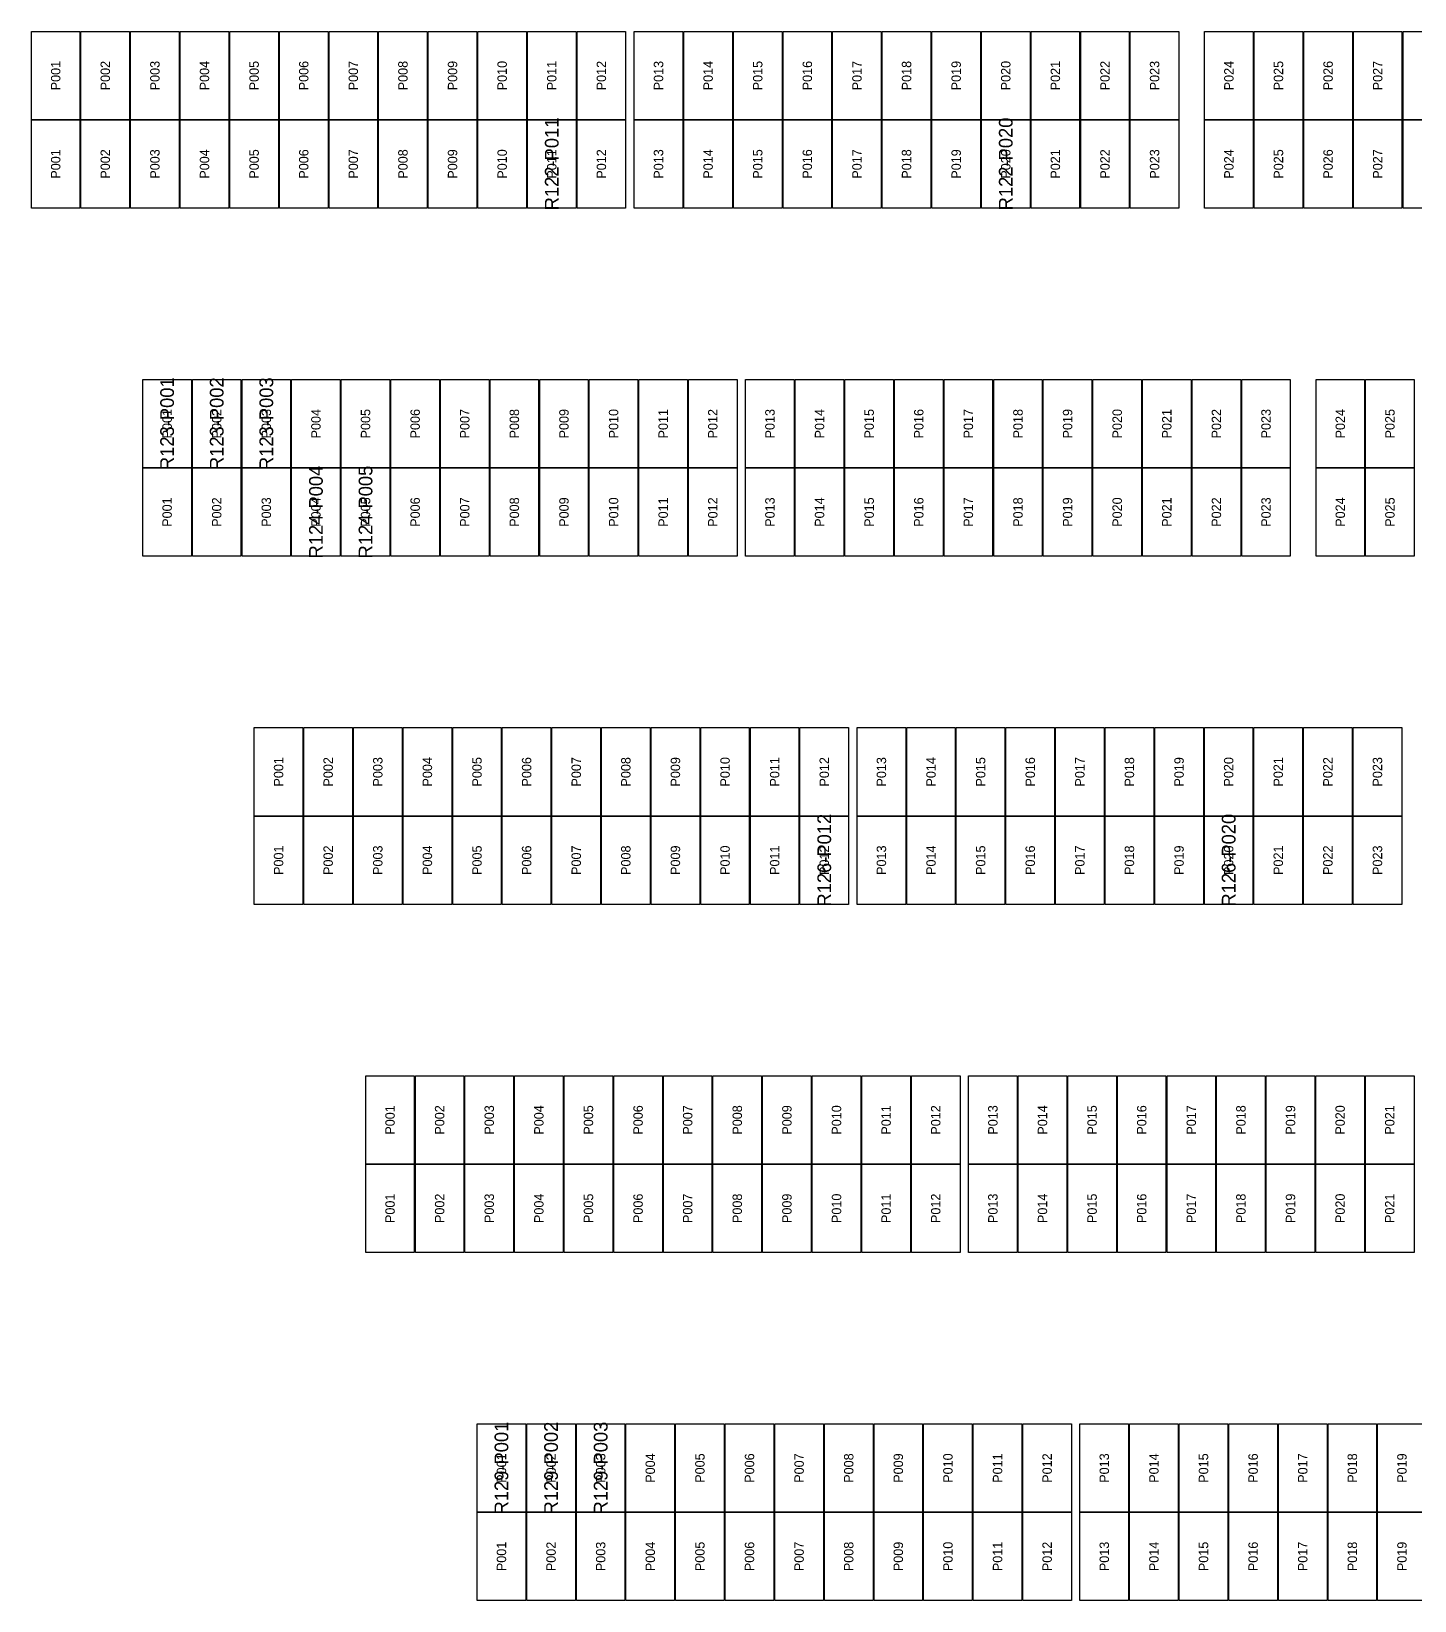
# Model space of a CAD drawing. Extents: x 296295 to 296770, y 651564 to 652121.
# Drawn here: x 296556.06 to 296588.35, y 651596.62 to 651633.25 of the extents above; entities that cross this region are included whole.
import ezdxf
from ezdxf.enums import TextEntityAlignment as Align

# ---------------------------------------------------------------- set-up
doc = ezdxf.new("R2010")
doc.units = 0

msp = doc.modelspace()

# ---------------------------------------------------------------- linework, layer by layer
at = {"layer": 'DEFECTIVE_PANELS'}
for points in [[(296567.643, 651631.188), (296568.777, 651631.188), (296568.777, 651629.125), (296567.643, 651629.125)], [(296578.241, 651631.188), (296579.375, 651631.188), (296579.375, 651629.125), (296578.241, 651629.125)], [(296558.664, 651625.125), (296559.798, 651625.125), (296559.798, 651623.062), (296558.664, 651623.062)], [(296559.822, 651625.125), (296560.956, 651625.125), (296560.956, 651623.062), (296559.822, 651623.062)], [(296560.98, 651625.125), (296562.114, 651625.125), (296562.114, 651623.062), (296560.98, 651623.062)], [(296562.138, 651623.062), (296563.272, 651623.062), (296563.272, 651620.999), (296562.138, 651620.999)], [(296563.296, 651623.062), (296564.43, 651623.062), (296564.43, 651620.999), (296563.296, 651620.999)], [(296574.004, 651614.936), (296575.138, 651614.936), (296575.138, 651612.873), (296574.004, 651612.873)], [(296583.444, 651614.936), (296584.578, 651614.936), (296584.578, 651612.873), (296583.444, 651612.873)], [(296566.469, 651600.747), (296567.603, 651600.747), (296567.603, 651598.684), (296566.469, 651598.684)], [(296567.627, 651600.747), (296568.761, 651600.747), (296568.761, 651598.684), (296567.627, 651598.684)], [(296568.785, 651600.747), (296569.919, 651600.747), (296569.919, 651598.684), (296568.785, 651598.684)]]:
    msp.add_lwpolyline(points, close=True, dxfattribs=at)
at = {"layer": 'PANELS_MASTER'}
for points in [[(296556.063, 651633.251), (296557.197, 651633.251), (296557.197, 651631.188), (296556.063, 651631.188)], [(296557.221, 651633.251), (296558.355, 651633.251), (296558.355, 651631.188), (296557.221, 651631.188)], [(296558.379, 651633.251), (296559.513, 651633.251), (296559.513, 651631.188), (296558.379, 651631.188)], [(296559.537, 651633.251), (296560.671, 651633.251), (296560.671, 651631.188), (296559.537, 651631.188)], [(296560.695, 651633.251), (296561.829, 651633.251), (296561.829, 651631.188), (296560.695, 651631.188)], [(296561.853, 651633.251), (296562.987, 651633.251), (296562.987, 651631.188), (296561.853, 651631.188)], [(296563.011, 651633.251), (296564.145, 651633.251), (296564.145, 651631.188), (296563.011, 651631.188)], [(296564.169, 651633.251), (296565.303, 651633.251), (296565.303, 651631.188), (296564.169, 651631.188)], [(296565.327, 651633.251), (296566.461, 651633.251), (296566.461, 651631.188), (296565.327, 651631.188)], [(296566.485, 651633.251), (296567.619, 651633.251), (296567.619, 651631.188), (296566.485, 651631.188)], [(296567.643, 651633.251), (296568.777, 651633.251), (296568.777, 651631.188), (296567.643, 651631.188)], [(296568.801, 651633.251), (296569.935, 651633.251), (296569.935, 651631.188), (296568.801, 651631.188)], [(296570.135, 651633.251), (296571.269, 651633.251), (296571.269, 651631.188), (296570.135, 651631.188)], [(296571.293, 651633.251), (296572.427, 651633.251), (296572.427, 651631.188), (296571.293, 651631.188)], [(296572.451, 651633.251), (296573.585, 651633.251), (296573.585, 651631.188), (296572.451, 651631.188)], [(296573.609, 651633.251), (296574.743, 651633.251), (296574.743, 651631.188), (296573.609, 651631.188)], [(296574.767, 651633.251), (296575.901, 651633.251), (296575.901, 651631.188), (296574.767, 651631.188)], [(296575.925, 651633.251), (296577.059, 651633.251), (296577.059, 651631.188), (296575.925, 651631.188)], [(296577.083, 651633.251), (296578.217, 651633.251), (296578.217, 651631.188), (296577.083, 651631.188)], [(296578.241, 651633.251), (296579.375, 651633.251), (296579.375, 651631.188), (296578.241, 651631.188)], [(296579.399, 651633.251), (296580.533, 651633.251), (296580.533, 651631.188), (296579.399, 651631.188)], [(296580.557, 651633.251), (296581.691, 651633.251), (296581.691, 651631.188), (296580.557, 651631.188)], [(296581.715, 651633.251), (296582.849, 651633.251), (296582.849, 651631.188), (296581.715, 651631.188)], [(296583.449, 651633.251), (296584.583, 651633.251), (296584.583, 651631.188), (296583.449, 651631.188)], [(296584.607, 651633.251), (296585.741, 651633.251), (296585.741, 651631.188), (296584.607, 651631.188)], [(296585.765, 651633.251), (296586.899, 651633.251), (296586.899, 651631.188), (296585.765, 651631.188)], [(296586.923, 651633.251), (296588.057, 651633.251), (296588.057, 651631.188), (296586.923, 651631.188)], [(296588.081, 651633.251), (296589.215, 651633.251), (296589.215, 651631.188), (296588.081, 651631.188)], [(296556.063, 651631.188), (296557.197, 651631.188), (296557.197, 651629.125), (296556.063, 651629.125)], [(296557.221, 651631.188), (296558.355, 651631.188), (296558.355, 651629.125), (296557.221, 651629.125)], [(296558.379, 651631.188), (296559.513, 651631.188), (296559.513, 651629.125), (296558.379, 651629.125)], [(296559.537, 651631.188), (296560.671, 651631.188), (296560.671, 651629.125), (296559.537, 651629.125)], [(296560.695, 651631.188), (296561.829, 651631.188), (296561.829, 651629.125), (296560.695, 651629.125)], [(296561.853, 651631.188), (296562.987, 651631.188), (296562.987, 651629.125), (296561.853, 651629.125)], [(296563.011, 651631.188), (296564.145, 651631.188), (296564.145, 651629.125), (296563.011, 651629.125)], [(296564.169, 651631.188), (296565.303, 651631.188), (296565.303, 651629.125), (296564.169, 651629.125)], [(296565.327, 651631.188), (296566.461, 651631.188), (296566.461, 651629.125), (296565.327, 651629.125)], [(296566.485, 651631.188), (296567.619, 651631.188), (296567.619, 651629.125), (296566.485, 651629.125)], [(296568.801, 651631.188), (296569.935, 651631.188), (296569.935, 651629.125), (296568.801, 651629.125)], [(296570.135, 651631.188), (296571.269, 651631.188), (296571.269, 651629.125), (296570.135, 651629.125)], [(296571.293, 651631.188), (296572.427, 651631.188), (296572.427, 651629.125), (296571.293, 651629.125)], [(296572.451, 651631.188), (296573.585, 651631.188), (296573.585, 651629.125), (296572.451, 651629.125)], [(296573.609, 651631.188), (296574.743, 651631.188), (296574.743, 651629.125), (296573.609, 651629.125)], [(296574.767, 651631.188), (296575.901, 651631.188), (296575.901, 651629.125), (296574.767, 651629.125)], [(296575.925, 651631.188), (296577.059, 651631.188), (296577.059, 651629.125), (296575.925, 651629.125)], [(296577.083, 651631.188), (296578.217, 651631.188), (296578.217, 651629.125), (296577.083, 651629.125)], [(296579.399, 651631.188), (296580.533, 651631.188), (296580.533, 651629.125), (296579.399, 651629.125)], [(296580.557, 651631.188), (296581.691, 651631.188), (296581.691, 651629.125), (296580.557, 651629.125)], [(296581.715, 651631.188), (296582.849, 651631.188), (296582.849, 651629.125), (296581.715, 651629.125)], [(296583.449, 651631.188), (296584.583, 651631.188), (296584.583, 651629.125), (296583.449, 651629.125)], [(296584.607, 651631.188), (296585.741, 651631.188), (296585.741, 651629.125), (296584.607, 651629.125)], [(296585.765, 651631.188), (296586.899, 651631.188), (296586.899, 651629.125), (296585.765, 651629.125)], [(296586.923, 651631.188), (296588.057, 651631.188), (296588.057, 651629.125), (296586.923, 651629.125)], [(296588.081, 651631.188), (296589.215, 651631.188), (296589.215, 651629.125), (296588.081, 651629.125)], [(296562.138, 651625.125), (296563.272, 651625.125), (296563.272, 651623.062), (296562.138, 651623.062)], [(296563.296, 651625.125), (296564.43, 651625.125), (296564.43, 651623.062), (296563.296, 651623.062)], [(296564.454, 651625.125), (296565.588, 651625.125), (296565.588, 651623.062), (296564.454, 651623.062)], [(296565.612, 651625.125), (296566.746, 651625.125), (296566.746, 651623.062), (296565.612, 651623.062)], [(296566.77, 651625.125), (296567.904, 651625.125), (296567.904, 651623.062), (296566.77, 651623.062)], [(296567.928, 651625.125), (296569.062, 651625.125), (296569.062, 651623.062), (296567.928, 651623.062)], [(296569.086, 651625.125), (296570.22, 651625.125), (296570.22, 651623.062), (296569.086, 651623.062)], [(296570.244, 651625.125), (296571.378, 651625.125), (296571.378, 651623.062), (296570.244, 651623.062)], [(296571.402, 651625.125), (296572.536, 651625.125), (296572.536, 651623.062), (296571.402, 651623.062)], [(296572.736, 651625.125), (296573.87, 651625.125), (296573.87, 651623.062), (296572.736, 651623.062)], [(296573.894, 651625.125), (296575.028, 651625.125), (296575.028, 651623.062), (296573.894, 651623.062)], [(296575.052, 651625.125), (296576.186, 651625.125), (296576.186, 651623.062), (296575.052, 651623.062)], [(296576.21, 651625.125), (296577.344, 651625.125), (296577.344, 651623.062), (296576.21, 651623.062)], [(296577.368, 651625.125), (296578.502, 651625.125), (296578.502, 651623.062), (296577.368, 651623.062)], [(296578.526, 651625.125), (296579.66, 651625.125), (296579.66, 651623.062), (296578.526, 651623.062)], [(296579.684, 651625.125), (296580.818, 651625.125), (296580.818, 651623.062), (296579.684, 651623.062)], [(296580.842, 651625.125), (296581.976, 651625.125), (296581.976, 651623.062), (296580.842, 651623.062)], [(296582, 651625.125), (296583.134, 651625.125), (296583.134, 651623.062), (296582, 651623.062)], [(296583.158, 651625.125), (296584.292, 651625.125), (296584.292, 651623.062), (296583.158, 651623.062)], [(296584.316, 651625.125), (296585.45, 651625.125), (296585.45, 651623.062), (296584.316, 651623.062)], [(296586.05, 651625.125), (296587.184, 651625.125), (296587.184, 651623.062), (296586.05, 651623.062)], [(296587.208, 651625.125), (296588.342, 651625.125), (296588.342, 651623.062), (296587.208, 651623.062)], [(296558.664, 651623.062), (296559.798, 651623.062), (296559.798, 651620.999), (296558.664, 651620.999)], [(296559.822, 651623.062), (296560.956, 651623.062), (296560.956, 651620.999), (296559.822, 651620.999)], [(296560.98, 651623.062), (296562.114, 651623.062), (296562.114, 651620.999), (296560.98, 651620.999)], [(296564.454, 651623.062), (296565.588, 651623.062), (296565.588, 651620.999), (296564.454, 651620.999)], [(296565.612, 651623.062), (296566.746, 651623.062), (296566.746, 651620.999), (296565.612, 651620.999)], [(296566.77, 651623.062), (296567.904, 651623.062), (296567.904, 651620.999), (296566.77, 651620.999)], [(296567.928, 651623.062), (296569.062, 651623.062), (296569.062, 651620.999), (296567.928, 651620.999)], [(296569.086, 651623.062), (296570.22, 651623.062), (296570.22, 651620.999), (296569.086, 651620.999)], [(296570.244, 651623.062), (296571.378, 651623.062), (296571.378, 651620.999), (296570.244, 651620.999)], [(296571.402, 651623.062), (296572.536, 651623.062), (296572.536, 651620.999), (296571.402, 651620.999)], [(296572.736, 651623.062), (296573.87, 651623.062), (296573.87, 651620.999), (296572.736, 651620.999)], [(296573.894, 651623.062), (296575.028, 651623.062), (296575.028, 651620.999), (296573.894, 651620.999)], [(296575.052, 651623.062), (296576.186, 651623.062), (296576.186, 651620.999), (296575.052, 651620.999)], [(296576.21, 651623.062), (296577.344, 651623.062), (296577.344, 651620.999), (296576.21, 651620.999)], [(296577.368, 651623.062), (296578.502, 651623.062), (296578.502, 651620.999), (296577.368, 651620.999)], [(296578.526, 651623.062), (296579.66, 651623.062), (296579.66, 651620.999), (296578.526, 651620.999)], [(296579.684, 651623.062), (296580.818, 651623.062), (296580.818, 651620.999), (296579.684, 651620.999)], [(296580.842, 651623.062), (296581.976, 651623.062), (296581.976, 651620.999), (296580.842, 651620.999)], [(296582, 651623.062), (296583.134, 651623.062), (296583.134, 651620.999), (296582, 651620.999)], [(296583.158, 651623.062), (296584.292, 651623.062), (296584.292, 651620.999), (296583.158, 651620.999)], [(296584.316, 651623.062), (296585.45, 651623.062), (296585.45, 651620.999), (296584.316, 651620.999)], [(296586.05, 651623.062), (296587.184, 651623.062), (296587.184, 651620.999), (296586.05, 651620.999)], [(296587.208, 651623.062), (296588.342, 651623.062), (296588.342, 651620.999), (296587.208, 651620.999)], [(296561.266, 651616.999), (296562.4, 651616.999), (296562.4, 651614.936), (296561.266, 651614.936)], [(296562.424, 651616.999), (296563.558, 651616.999), (296563.558, 651614.936), (296562.424, 651614.936)], [(296563.582, 651616.999), (296564.716, 651616.999), (296564.716, 651614.936), (296563.582, 651614.936)], [(296564.74, 651616.999), (296565.874, 651616.999), (296565.874, 651614.936), (296564.74, 651614.936)], [(296565.898, 651616.999), (296567.032, 651616.999), (296567.032, 651614.936), (296565.898, 651614.936)], [(296567.056, 651616.999), (296568.19, 651616.999), (296568.19, 651614.936), (296567.056, 651614.936)], [(296568.214, 651616.999), (296569.348, 651616.999), (296569.348, 651614.936), (296568.214, 651614.936)], [(296569.372, 651616.999), (296570.506, 651616.999), (296570.506, 651614.936), (296569.372, 651614.936)], [(296570.53, 651616.999), (296571.664, 651616.999), (296571.664, 651614.936), (296570.53, 651614.936)], [(296571.688, 651616.999), (296572.822, 651616.999), (296572.822, 651614.936), (296571.688, 651614.936)], [(296572.846, 651616.999), (296573.98, 651616.999), (296573.98, 651614.936), (296572.846, 651614.936)], [(296574.004, 651616.999), (296575.138, 651616.999), (296575.138, 651614.936), (296574.004, 651614.936)], [(296575.338, 651616.999), (296576.472, 651616.999), (296576.472, 651614.936), (296575.338, 651614.936)], [(296576.496, 651616.999), (296577.63, 651616.999), (296577.63, 651614.936), (296576.496, 651614.936)], [(296577.654, 651616.999), (296578.788, 651616.999), (296578.788, 651614.936), (296577.654, 651614.936)], [(296578.812, 651616.999), (296579.946, 651616.999), (296579.946, 651614.936), (296578.812, 651614.936)], [(296579.97, 651616.999), (296581.104, 651616.999), (296581.104, 651614.936), (296579.97, 651614.936)], [(296581.128, 651616.999), (296582.262, 651616.999), (296582.262, 651614.936), (296581.128, 651614.936)], [(296582.286, 651616.999), (296583.42, 651616.999), (296583.42, 651614.936), (296582.286, 651614.936)], [(296583.444, 651616.999), (296584.578, 651616.999), (296584.578, 651614.936), (296583.444, 651614.936)], [(296584.602, 651616.999), (296585.736, 651616.999), (296585.736, 651614.936), (296584.602, 651614.936)], [(296585.76, 651616.999), (296586.894, 651616.999), (296586.894, 651614.936), (296585.76, 651614.936)], [(296586.918, 651616.999), (296588.052, 651616.999), (296588.052, 651614.936), (296586.918, 651614.936)], [(296561.266, 651614.936), (296562.4, 651614.936), (296562.4, 651612.873), (296561.266, 651612.873)], [(296562.424, 651614.936), (296563.558, 651614.936), (296563.558, 651612.873), (296562.424, 651612.873)], [(296563.582, 651614.936), (296564.716, 651614.936), (296564.716, 651612.873), (296563.582, 651612.873)], [(296564.74, 651614.936), (296565.874, 651614.936), (296565.874, 651612.873), (296564.74, 651612.873)], [(296565.898, 651614.936), (296567.032, 651614.936), (296567.032, 651612.873), (296565.898, 651612.873)], [(296567.056, 651614.936), (296568.19, 651614.936), (296568.19, 651612.873), (296567.056, 651612.873)], [(296568.214, 651614.936), (296569.348, 651614.936), (296569.348, 651612.873), (296568.214, 651612.873)], [(296569.372, 651614.936), (296570.506, 651614.936), (296570.506, 651612.873), (296569.372, 651612.873)], [(296570.53, 651614.936), (296571.664, 651614.936), (296571.664, 651612.873), (296570.53, 651612.873)], [(296571.688, 651614.936), (296572.822, 651614.936), (296572.822, 651612.873), (296571.688, 651612.873)], [(296572.846, 651614.936), (296573.98, 651614.936), (296573.98, 651612.873), (296572.846, 651612.873)], [(296575.338, 651614.936), (296576.472, 651614.936), (296576.472, 651612.873), (296575.338, 651612.873)], [(296576.496, 651614.936), (296577.63, 651614.936), (296577.63, 651612.873), (296576.496, 651612.873)], [(296577.654, 651614.936), (296578.788, 651614.936), (296578.788, 651612.873), (296577.654, 651612.873)], [(296578.812, 651614.936), (296579.946, 651614.936), (296579.946, 651612.873), (296578.812, 651612.873)], [(296579.97, 651614.936), (296581.104, 651614.936), (296581.104, 651612.873), (296579.97, 651612.873)], [(296581.128, 651614.936), (296582.262, 651614.936), (296582.262, 651612.873), (296581.128, 651612.873)], [(296582.286, 651614.936), (296583.42, 651614.936), (296583.42, 651612.873), (296582.286, 651612.873)], [(296584.602, 651614.936), (296585.736, 651614.936), (296585.736, 651612.873), (296584.602, 651612.873)], [(296585.76, 651614.936), (296586.894, 651614.936), (296586.894, 651612.873), (296585.76, 651612.873)], [(296586.918, 651614.936), (296588.052, 651614.936), (296588.052, 651612.873), (296586.918, 651612.873)], [(296563.868, 651608.873), (296565.002, 651608.873), (296565.002, 651606.81), (296563.868, 651606.81)], [(296565.026, 651608.873), (296566.16, 651608.873), (296566.16, 651606.81), (296565.026, 651606.81)], [(296566.184, 651608.873), (296567.318, 651608.873), (296567.318, 651606.81), (296566.184, 651606.81)], [(296567.342, 651608.873), (296568.476, 651608.873), (296568.476, 651606.81), (296567.342, 651606.81)], [(296568.5, 651608.873), (296569.634, 651608.873), (296569.634, 651606.81), (296568.5, 651606.81)], [(296569.658, 651608.873), (296570.792, 651608.873), (296570.792, 651606.81), (296569.658, 651606.81)], [(296570.816, 651608.873), (296571.95, 651608.873), (296571.95, 651606.81), (296570.816, 651606.81)], [(296571.974, 651608.873), (296573.108, 651608.873), (296573.108, 651606.81), (296571.974, 651606.81)], [(296573.132, 651608.873), (296574.266, 651608.873), (296574.266, 651606.81), (296573.132, 651606.81)], [(296574.29, 651608.873), (296575.424, 651608.873), (296575.424, 651606.81), (296574.29, 651606.81)], [(296575.448, 651608.873), (296576.582, 651608.873), (296576.582, 651606.81), (296575.448, 651606.81)], [(296576.606, 651608.873), (296577.74, 651608.873), (296577.74, 651606.81), (296576.606, 651606.81)], [(296577.94, 651608.873), (296579.074, 651608.873), (296579.074, 651606.81), (296577.94, 651606.81)], [(296579.098, 651608.873), (296580.232, 651608.873), (296580.232, 651606.81), (296579.098, 651606.81)], [(296580.256, 651608.873), (296581.39, 651608.873), (296581.39, 651606.81), (296580.256, 651606.81)], [(296581.414, 651608.873), (296582.548, 651608.873), (296582.548, 651606.81), (296581.414, 651606.81)], [(296582.572, 651608.873), (296583.706, 651608.873), (296583.706, 651606.81), (296582.572, 651606.81)], [(296583.73, 651608.873), (296584.864, 651608.873), (296584.864, 651606.81), (296583.73, 651606.81)], [(296584.888, 651608.873), (296586.022, 651608.873), (296586.022, 651606.81), (296584.888, 651606.81)], [(296586.046, 651608.873), (296587.18, 651608.873), (296587.18, 651606.81), (296586.046, 651606.81)], [(296587.204, 651608.873), (296588.338, 651608.873), (296588.338, 651606.81), (296587.204, 651606.81)], [(296563.868, 651606.81), (296565.002, 651606.81), (296565.002, 651604.747), (296563.868, 651604.747)], [(296565.026, 651606.81), (296566.16, 651606.81), (296566.16, 651604.747), (296565.026, 651604.747)], [(296566.184, 651606.81), (296567.318, 651606.81), (296567.318, 651604.747), (296566.184, 651604.747)], [(296567.342, 651606.81), (296568.476, 651606.81), (296568.476, 651604.747), (296567.342, 651604.747)], [(296568.5, 651606.81), (296569.634, 651606.81), (296569.634, 651604.747), (296568.5, 651604.747)], [(296569.658, 651606.81), (296570.792, 651606.81), (296570.792, 651604.747), (296569.658, 651604.747)], [(296570.816, 651606.81), (296571.95, 651606.81), (296571.95, 651604.747), (296570.816, 651604.747)], [(296571.974, 651606.81), (296573.108, 651606.81), (296573.108, 651604.747), (296571.974, 651604.747)], [(296573.132, 651606.81), (296574.266, 651606.81), (296574.266, 651604.747), (296573.132, 651604.747)], [(296574.29, 651606.81), (296575.424, 651606.81), (296575.424, 651604.747), (296574.29, 651604.747)], [(296575.448, 651606.81), (296576.582, 651606.81), (296576.582, 651604.747), (296575.448, 651604.747)], [(296576.606, 651606.81), (296577.74, 651606.81), (296577.74, 651604.747), (296576.606, 651604.747)], [(296577.94, 651606.81), (296579.074, 651606.81), (296579.074, 651604.747), (296577.94, 651604.747)], [(296579.098, 651606.81), (296580.232, 651606.81), (296580.232, 651604.747), (296579.098, 651604.747)], [(296580.256, 651606.81), (296581.39, 651606.81), (296581.39, 651604.747), (296580.256, 651604.747)], [(296581.414, 651606.81), (296582.548, 651606.81), (296582.548, 651604.747), (296581.414, 651604.747)], [(296582.572, 651606.81), (296583.706, 651606.81), (296583.706, 651604.747), (296582.572, 651604.747)], [(296583.73, 651606.81), (296584.864, 651606.81), (296584.864, 651604.747), (296583.73, 651604.747)], [(296584.888, 651606.81), (296586.022, 651606.81), (296586.022, 651604.747), (296584.888, 651604.747)], [(296586.046, 651606.81), (296587.18, 651606.81), (296587.18, 651604.747), (296586.046, 651604.747)], [(296587.204, 651606.81), (296588.338, 651606.81), (296588.338, 651604.747), (296587.204, 651604.747)], [(296569.943, 651600.747), (296571.077, 651600.747), (296571.077, 651598.684), (296569.943, 651598.684)], [(296571.101, 651600.747), (296572.235, 651600.747), (296572.235, 651598.684), (296571.101, 651598.684)], [(296572.259, 651600.747), (296573.393, 651600.747), (296573.393, 651598.684), (296572.259, 651598.684)], [(296573.417, 651600.747), (296574.551, 651600.747), (296574.551, 651598.684), (296573.417, 651598.684)], [(296574.575, 651600.747), (296575.709, 651600.747), (296575.709, 651598.684), (296574.575, 651598.684)], [(296575.733, 651600.747), (296576.867, 651600.747), (296576.867, 651598.684), (296575.733, 651598.684)], [(296576.891, 651600.747), (296578.025, 651600.747), (296578.025, 651598.684), (296576.891, 651598.684)], [(296578.049, 651600.747), (296579.183, 651600.747), (296579.183, 651598.684), (296578.049, 651598.684)], [(296579.207, 651600.747), (296580.341, 651600.747), (296580.341, 651598.684), (296579.207, 651598.684)], [(296580.541, 651600.747), (296581.675, 651600.747), (296581.675, 651598.684), (296580.541, 651598.684)], [(296581.699, 651600.747), (296582.833, 651600.747), (296582.833, 651598.684), (296581.699, 651598.684)], [(296582.857, 651600.747), (296583.991, 651600.747), (296583.991, 651598.684), (296582.857, 651598.684)], [(296584.015, 651600.747), (296585.149, 651600.747), (296585.149, 651598.684), (296584.015, 651598.684)], [(296585.173, 651600.747), (296586.307, 651600.747), (296586.307, 651598.684), (296585.173, 651598.684)], [(296586.331, 651600.747), (296587.465, 651600.747), (296587.465, 651598.684), (296586.331, 651598.684)], [(296587.489, 651600.747), (296588.623, 651600.747), (296588.623, 651598.684), (296587.489, 651598.684)], [(296566.469, 651598.684), (296567.603, 651598.684), (296567.603, 651596.621), (296566.469, 651596.621)], [(296567.627, 651598.684), (296568.761, 651598.684), (296568.761, 651596.621), (296567.627, 651596.621)], [(296568.785, 651598.684), (296569.919, 651598.684), (296569.919, 651596.621), (296568.785, 651596.621)], [(296569.943, 651598.684), (296571.077, 651598.684), (296571.077, 651596.621), (296569.943, 651596.621)], [(296571.101, 651598.684), (296572.235, 651598.684), (296572.235, 651596.621), (296571.101, 651596.621)], [(296572.259, 651598.684), (296573.393, 651598.684), (296573.393, 651596.621), (296572.259, 651596.621)], [(296573.417, 651598.684), (296574.551, 651598.684), (296574.551, 651596.621), (296573.417, 651596.621)], [(296574.575, 651598.684), (296575.709, 651598.684), (296575.709, 651596.621), (296574.575, 651596.621)], [(296575.733, 651598.684), (296576.867, 651598.684), (296576.867, 651596.621), (296575.733, 651596.621)], [(296576.891, 651598.684), (296578.025, 651598.684), (296578.025, 651596.621), (296576.891, 651596.621)], [(296578.049, 651598.684), (296579.183, 651598.684), (296579.183, 651596.621), (296578.049, 651596.621)], [(296579.207, 651598.684), (296580.341, 651598.684), (296580.341, 651596.621), (296579.207, 651596.621)], [(296580.541, 651598.684), (296581.675, 651598.684), (296581.675, 651596.621), (296580.541, 651596.621)], [(296581.699, 651598.684), (296582.833, 651598.684), (296582.833, 651596.621), (296581.699, 651596.621)], [(296582.857, 651598.684), (296583.991, 651598.684), (296583.991, 651596.621), (296582.857, 651596.621)], [(296584.015, 651598.684), (296585.149, 651598.684), (296585.149, 651596.621), (296584.015, 651596.621)], [(296585.173, 651598.684), (296586.307, 651598.684), (296586.307, 651596.621), (296585.173, 651596.621)], [(296586.331, 651598.684), (296587.465, 651598.684), (296587.465, 651596.621), (296586.331, 651596.621)], [(296587.489, 651598.684), (296588.623, 651598.684), (296588.623, 651596.621), (296587.489, 651596.621)]]:
    msp.add_lwpolyline(points, close=True, dxfattribs=at)

# ---------------------------------------------------------------- texts
at = {"layer": 'DEFECT_LABELS'}
for s, p in [('R122-P011', (296568.21, 651630.156)), ('R122-P020', (296578.808, 651630.156)), ('R123-P001', (296559.231, 651624.093)), ('R123-P002', (296560.389, 651624.093)), ('R123-P003', (296561.547, 651624.093)), ('R124-P004', (296562.705, 651622.03)), ('R124-P005', (296563.863, 651622.03)), ('R126-P012', (296574.571, 651613.904)), ('R126-P020', (296584.011, 651613.904)), ('R129-P001', (296567.036, 651599.715)), ('R129-P002', (296568.194, 651599.715)), ('R129-P003', (296569.352, 651599.715))]:
    msp.add_text(s, height=0.32, rotation=90, dxfattribs=at).set_placement(p, align=Align.MIDDLE_CENTER)
at = {"layer": 'PANEL_POSITION'}
for s, p in [('P001', (296556.63, 651632.219)), ('P002', (296557.788, 651632.219)), ('P003', (296558.946, 651632.219)), ('P004', (296560.104, 651632.219)), ('P005', (296561.262, 651632.219)), ('P006', (296562.42, 651632.219)), ('P007', (296563.578, 651632.219)), ('P008', (296564.736, 651632.219)), ('P009', (296565.894, 651632.219)), ('P010', (296567.052, 651632.219)), ('P011', (296568.21, 651632.219)), ('P012', (296569.368, 651632.219)), ('P013', (296570.702, 651632.219)), ('P014', (296571.86, 651632.219)), ('P015', (296573.018, 651632.219)), ('P016', (296574.176, 651632.219)), ('P017', (296575.334, 651632.219)), ('P018', (296576.492, 651632.219)), ('P019', (296577.65, 651632.219)), ('P020', (296578.808, 651632.219)), ('P021', (296579.966, 651632.219)), ('P022', (296581.124, 651632.219)), ('P023', (296582.282, 651632.219)), ('P024', (296584.016, 651632.219)), ('P025', (296585.174, 651632.219)), ('P026', (296586.332, 651632.219)), ('P027', (296587.49, 651632.219)), ('P001', (296556.63, 651630.156)), ('P002', (296557.788, 651630.156)), ('P003', (296558.946, 651630.156)), ('P004', (296560.104, 651630.156)), ('P005', (296561.262, 651630.156)), ('P006', (296562.42, 651630.156)), ('P007', (296563.578, 651630.156)), ('P008', (296564.736, 651630.156)), ('P009', (296565.894, 651630.156)), ('P010', (296567.052, 651630.156)), ('P011', (296568.21, 651630.156)), ('P012', (296569.368, 651630.156)), ('P013', (296570.702, 651630.156)), ('P014', (296571.86, 651630.156)), ('P015', (296573.018, 651630.156)), ('P016', (296574.176, 651630.156)), ('P017', (296575.334, 651630.156)), ('P018', (296576.492, 651630.156)), ('P019', (296577.65, 651630.156)), ('P020', (296578.808, 651630.156)), ('P021', (296579.966, 651630.156)), ('P022', (296581.124, 651630.156)), ('P023', (296582.282, 651630.156)), ('P024', (296584.016, 651630.156)), ('P025', (296585.174, 651630.156)), ('P026', (296586.332, 651630.156)), ('P027', (296587.49, 651630.156)), ('P001', (296559.231, 651624.093)), ('P002', (296560.389, 651624.093)), ('P003', (296561.547, 651624.093)), ('P004', (296562.705, 651624.093)), ('P005', (296563.863, 651624.093)), ('P006', (296565.021, 651624.093)), ('P007', (296566.179, 651624.093)), ('P008', (296567.337, 651624.093)), ('P009', (296568.495, 651624.093)), ('P010', (296569.653, 651624.093)), ('P011', (296570.811, 651624.093)), ('P012', (296571.969, 651624.093)), ('P013', (296573.303, 651624.093)), ('P014', (296574.461, 651624.093)), ('P015', (296575.619, 651624.093)), ('P016', (296576.777, 651624.093)), ('P017', (296577.935, 651624.093)), ('P018', (296579.093, 651624.093)), ('P019', (296580.251, 651624.093)), ('P020', (296581.409, 651624.093)), ('P021', (296582.567, 651624.093)), ('P022', (296583.725, 651624.093)), ('P023', (296584.883, 651624.093)), ('P024', (296586.617, 651624.093)), ('P025', (296587.775, 651624.093)), ('P001', (296559.231, 651622.03)), ('P002', (296560.389, 651622.03)), ('P003', (296561.547, 651622.03)), ('P004', (296562.705, 651622.03)), ('P005', (296563.863, 651622.03)), ('P006', (296565.021, 651622.03)), ('P007', (296566.179, 651622.03)), ('P008', (296567.337, 651622.03)), ('P009', (296568.495, 651622.03)), ('P010', (296569.653, 651622.03)), ('P011', (296570.811, 651622.03)), ('P012', (296571.969, 651622.03)), ('P013', (296573.303, 651622.03)), ('P014', (296574.461, 651622.03)), ('P015', (296575.619, 651622.03)), ('P016', (296576.777, 651622.03)), ('P017', (296577.935, 651622.03)), ('P018', (296579.093, 651622.03)), ('P019', (296580.251, 651622.03)), ('P020', (296581.409, 651622.03)), ('P021', (296582.567, 651622.03)), ('P022', (296583.725, 651622.03)), ('P023', (296584.883, 651622.03)), ('P024', (296586.617, 651622.03)), ('P025', (296587.775, 651622.03)), ('P001', (296561.833, 651615.967)), ('P002', (296562.991, 651615.967)), ('P003', (296564.149, 651615.967)), ('P004', (296565.307, 651615.967)), ('P005', (296566.465, 651615.967)), ('P006', (296567.623, 651615.967)), ('P007', (296568.781, 651615.967)), ('P008', (296569.939, 651615.967)), ('P009', (296571.097, 651615.967)), ('P010', (296572.255, 651615.967)), ('P011', (296573.413, 651615.967)), ('P012', (296574.571, 651615.967)), ('P013', (296575.905, 651615.967)), ('P014', (296577.063, 651615.967)), ('P015', (296578.221, 651615.967)), ('P016', (296579.379, 651615.967)), ('P017', (296580.537, 651615.967)), ('P018', (296581.695, 651615.967)), ('P019', (296582.853, 651615.967)), ('P020', (296584.011, 651615.967)), ('P021', (296585.169, 651615.967)), ('P022', (296586.327, 651615.967)), ('P023', (296587.485, 651615.967)), ('P001', (296561.833, 651613.904)), ('P002', (296562.991, 651613.904)), ('P003', (296564.149, 651613.904)), ('P004', (296565.307, 651613.904)), ('P005', (296566.465, 651613.904)), ('P006', (296567.623, 651613.904)), ('P007', (296568.781, 651613.904)), ('P008', (296569.939, 651613.904)), ('P009', (296571.097, 651613.904)), ('P010', (296572.255, 651613.904)), ('P011', (296573.413, 651613.904)), ('P012', (296574.571, 651613.904)), ('P013', (296575.905, 651613.904)), ('P014', (296577.063, 651613.904)), ('P015', (296578.221, 651613.904)), ('P016', (296579.379, 651613.904)), ('P017', (296580.537, 651613.904)), ('P018', (296581.695, 651613.904)), ('P019', (296582.853, 651613.904)), ('P020', (296584.011, 651613.904)), ('P021', (296585.169, 651613.904)), ('P022', (296586.327, 651613.904)), ('P023', (296587.485, 651613.904)), ('P001', (296564.435, 651607.841)), ('P002', (296565.593, 651607.841)), ('P003', (296566.751, 651607.841)), ('P004', (296567.909, 651607.841)), ('P005', (296569.067, 651607.841)), ('P006', (296570.225, 651607.841)), ('P007', (296571.383, 651607.841)), ('P008', (296572.541, 651607.841)), ('P009', (296573.699, 651607.841)), ('P010', (296574.857, 651607.841)), ('P011', (296576.015, 651607.841)), ('P012', (296577.173, 651607.841)), ('P013', (296578.507, 651607.841)), ('P014', (296579.665, 651607.841)), ('P015', (296580.823, 651607.841)), ('P016', (296581.981, 651607.841)), ('P017', (296583.139, 651607.841)), ('P018', (296584.297, 651607.841)), ('P019', (296585.455, 651607.841)), ('P020', (296586.613, 651607.841)), ('P021', (296587.771, 651607.841)), ('P001', (296564.435, 651605.778)), ('P002', (296565.593, 651605.778)), ('P003', (296566.751, 651605.778)), ('P004', (296567.909, 651605.778)), ('P005', (296569.067, 651605.778)), ('P006', (296570.225, 651605.778)), ('P007', (296571.383, 651605.778)), ('P008', (296572.541, 651605.778)), ('P009', (296573.699, 651605.778)), ('P010', (296574.857, 651605.778)), ('P011', (296576.015, 651605.778)), ('P012', (296577.173, 651605.778)), ('P013', (296578.507, 651605.778)), ('P014', (296579.665, 651605.778)), ('P015', (296580.823, 651605.778)), ('P016', (296581.981, 651605.778)), ('P017', (296583.139, 651605.778)), ('P018', (296584.297, 651605.778)), ('P019', (296585.455, 651605.778)), ('P020', (296586.613, 651605.778)), ('P021', (296587.771, 651605.778)), ('P001', (296567.036, 651599.715)), ('P002', (296568.194, 651599.715)), ('P003', (296569.352, 651599.715)), ('P004', (296570.51, 651599.715)), ('P005', (296571.668, 651599.715)), ('P006', (296572.826, 651599.715)), ('P007', (296573.984, 651599.715)), ('P008', (296575.142, 651599.715)), ('P009', (296576.3, 651599.715)), ('P010', (296577.458, 651599.715)), ('P011', (296578.616, 651599.715)), ('P012', (296579.774, 651599.715)), ('P013', (296581.108, 651599.715)), ('P014', (296582.266, 651599.715)), ('P015', (296583.424, 651599.715)), ('P016', (296584.582, 651599.715)), ('P017', (296585.74, 651599.715)), ('P018', (296586.898, 651599.715)), ('P019', (296588.056, 651599.715)), ('P001', (296567.036, 651597.652)), ('P002', (296568.194, 651597.652)), ('P003', (296569.352, 651597.652)), ('P004', (296570.51, 651597.652)), ('P005', (296571.668, 651597.652)), ('P006', (296572.826, 651597.652)), ('P007', (296573.984, 651597.652)), ('P008', (296575.142, 651597.652)), ('P009', (296576.3, 651597.652)), ('P010', (296577.458, 651597.652)), ('P011', (296578.616, 651597.652)), ('P012', (296579.774, 651597.652)), ('P013', (296581.108, 651597.652)), ('P014', (296582.266, 651597.652)), ('P015', (296583.424, 651597.652)), ('P016', (296584.582, 651597.652)), ('P017', (296585.74, 651597.652)), ('P018', (296586.898, 651597.652)), ('P019', (296588.056, 651597.652))]:
    msp.add_text(s, height=0.22, rotation=90, dxfattribs=at).set_placement(p, align=Align.MIDDLE_CENTER)

doc.saveas('drawing.dxf')
